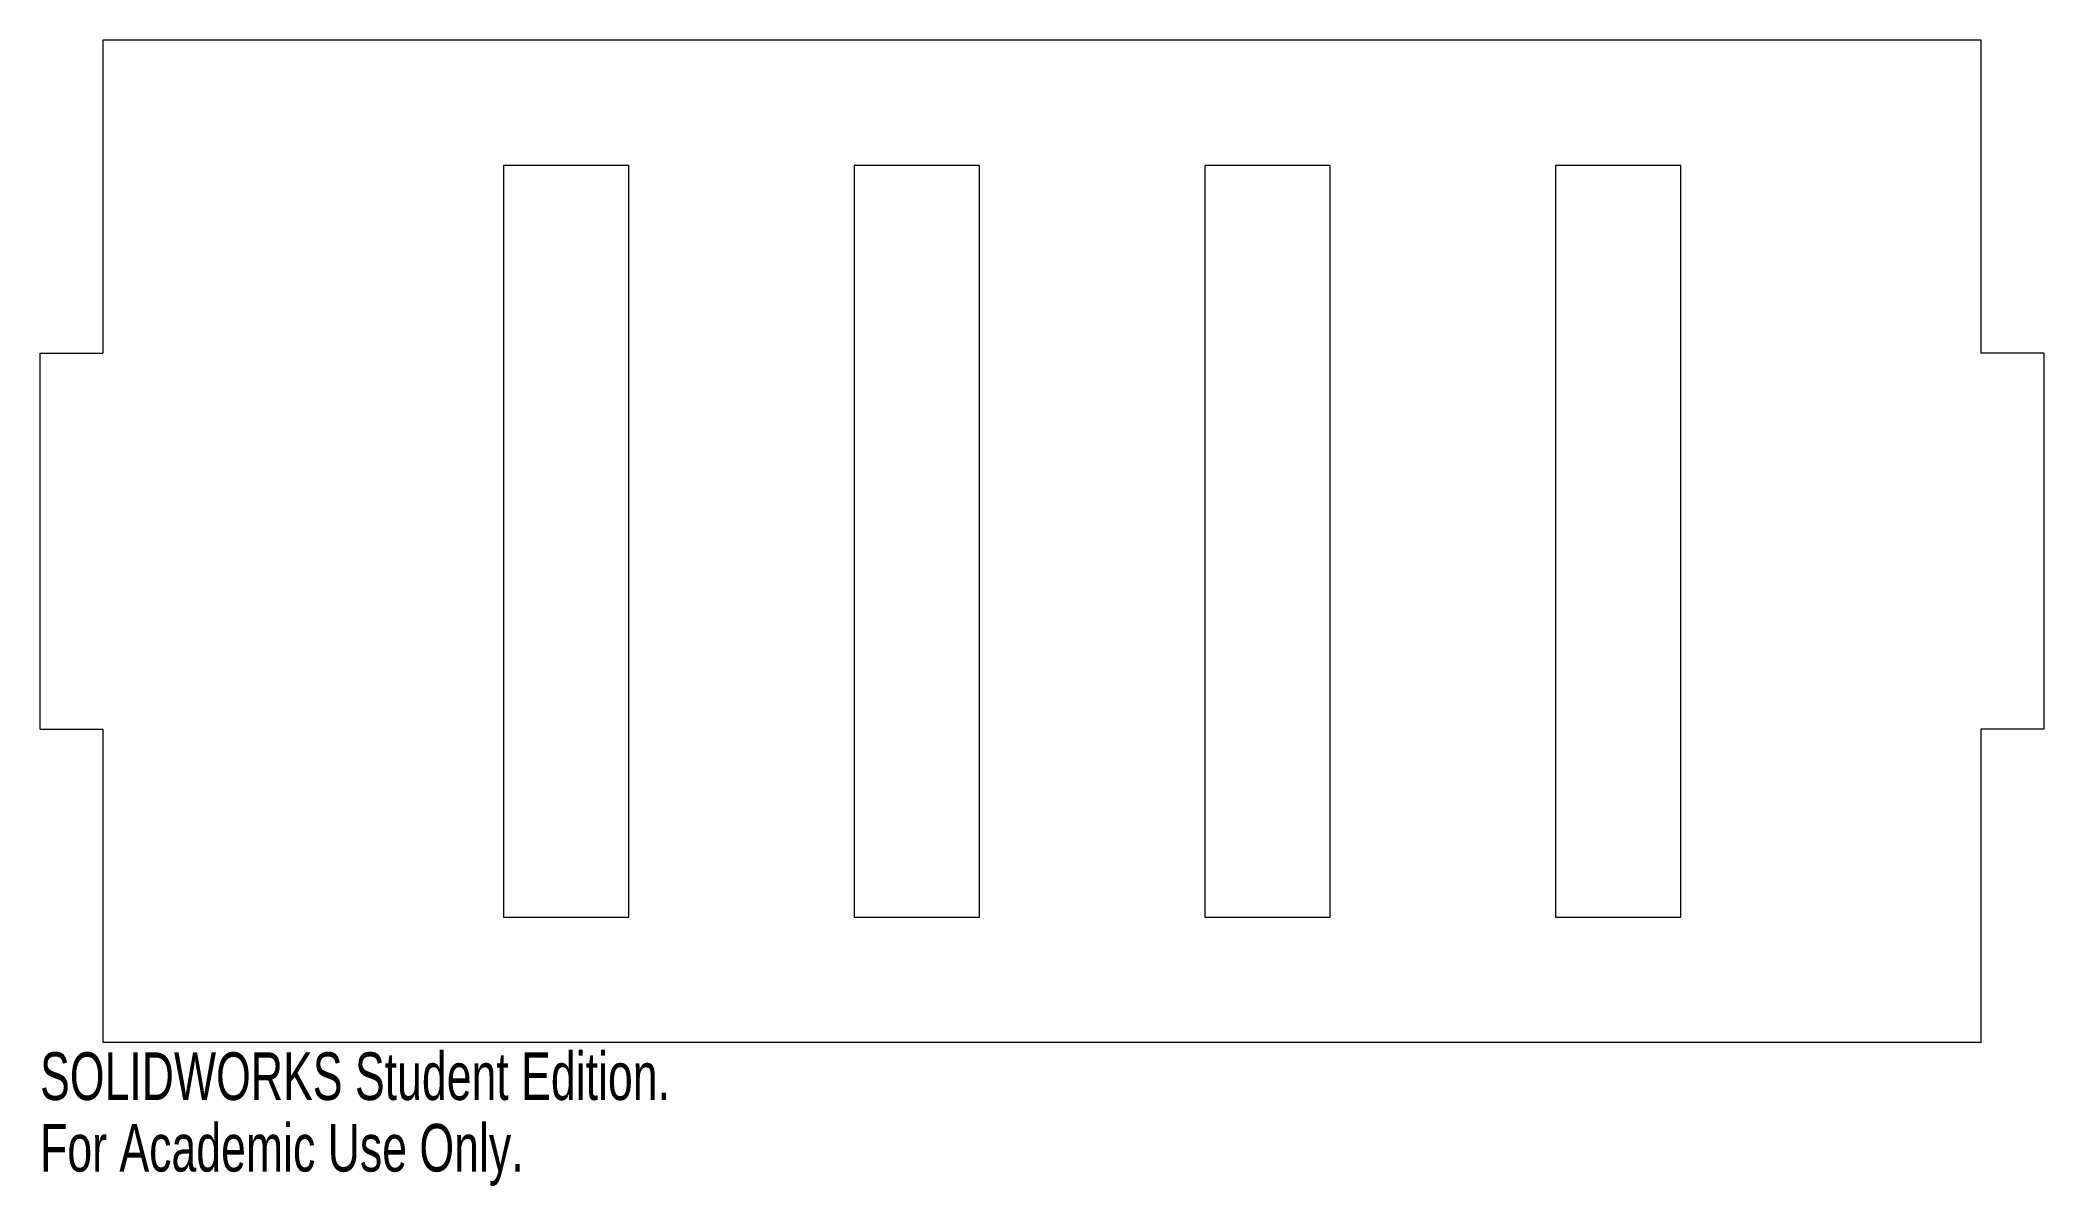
# Model space of a CAD drawing. Header units: inches. Extents: x -4 to 4, y -2.57 to 2.
import ezdxf

# ---------------------------------------------------------------- set-up
doc = ezdxf.new("R2010")
doc.units = ezdxf.units.IN
doc.header["$MEASUREMENT"] = 0
doc.styles.add('SLDTEXTSTYLE0', font='TXT', dxfattribs={"width": 0.7})

msp = doc.modelspace()

# ---------------------------------------------------------------- linework, layer by layer
at = {"color": 7, "linetype": 'Continuous', "lineweight": 15}
for p, q in [((3.75, 2), (-3.75, 2)), ((-3.75, 2), (-3.75, 0.75)), ((3.75, 0.75), (3.75, 2)), ((-2.15, 1.5), (-2.15, -1.5)), ((-1.65, 1.5), (-2.15, 1.5)), ((-1.65, -1.5), (-1.65, 1.5)), ((-0.75, 1.5), (-0.75, -1.5)), ((-0.25, 1.5), (-0.75, 1.5)), ((-0.25, -1.5), (-0.25, 1.5)), ((0.65, 1.5), (0.65, -1.5)), ((1.15, 1.5), (0.65, 1.5)), ((1.15, -1.5), (1.15, 1.5)), ((2.05, 1.5), (2.05, -1.5)), ((2.55, 1.5), (2.05, 1.5)), ((2.55, -1.5), (2.55, 1.5)), ((-4, -0.75), (-4, 0.75)), ((-4, 0.75), (-3.75, 0.75)), ((4, 0.75), (3.75, 0.75)), ((4, 0.75), (4, -0.75)), ((-4, -0.75), (-3.75, -0.75)), ((-3.75, -0.75), (-3.75, -2)), ((4, -0.75), (3.75, -0.75)), ((3.75, -2), (3.75, -0.75)), ((-2.15, -1.5), (-1.65, -1.5)), ((-0.75, -1.5), (-0.25, -1.5)), ((0.65, -1.5), (1.15, -1.5)), ((2.05, -1.5), (2.55, -1.5)), ((-3.75, -2), (3.75, -2))]:
    msp.add_line(p, q, dxfattribs=at)

# ---------------------------------------------------------------- texts
at = {"color": 7, "linetype": 'Continuous', "char_height": 0.1903, "attachment_point": 1, "style": 'SLDTEXTSTYLE0'}
for s, insert in [('SOLIDWORKS Student Edition.', (-4, -2.0401)), ('For Academic Use Only.', (-4, -2.3256))]:
    msp.add_mtext(s, dxfattribs=dict(at, insert=insert))

doc.saveas('drawing.dxf')
